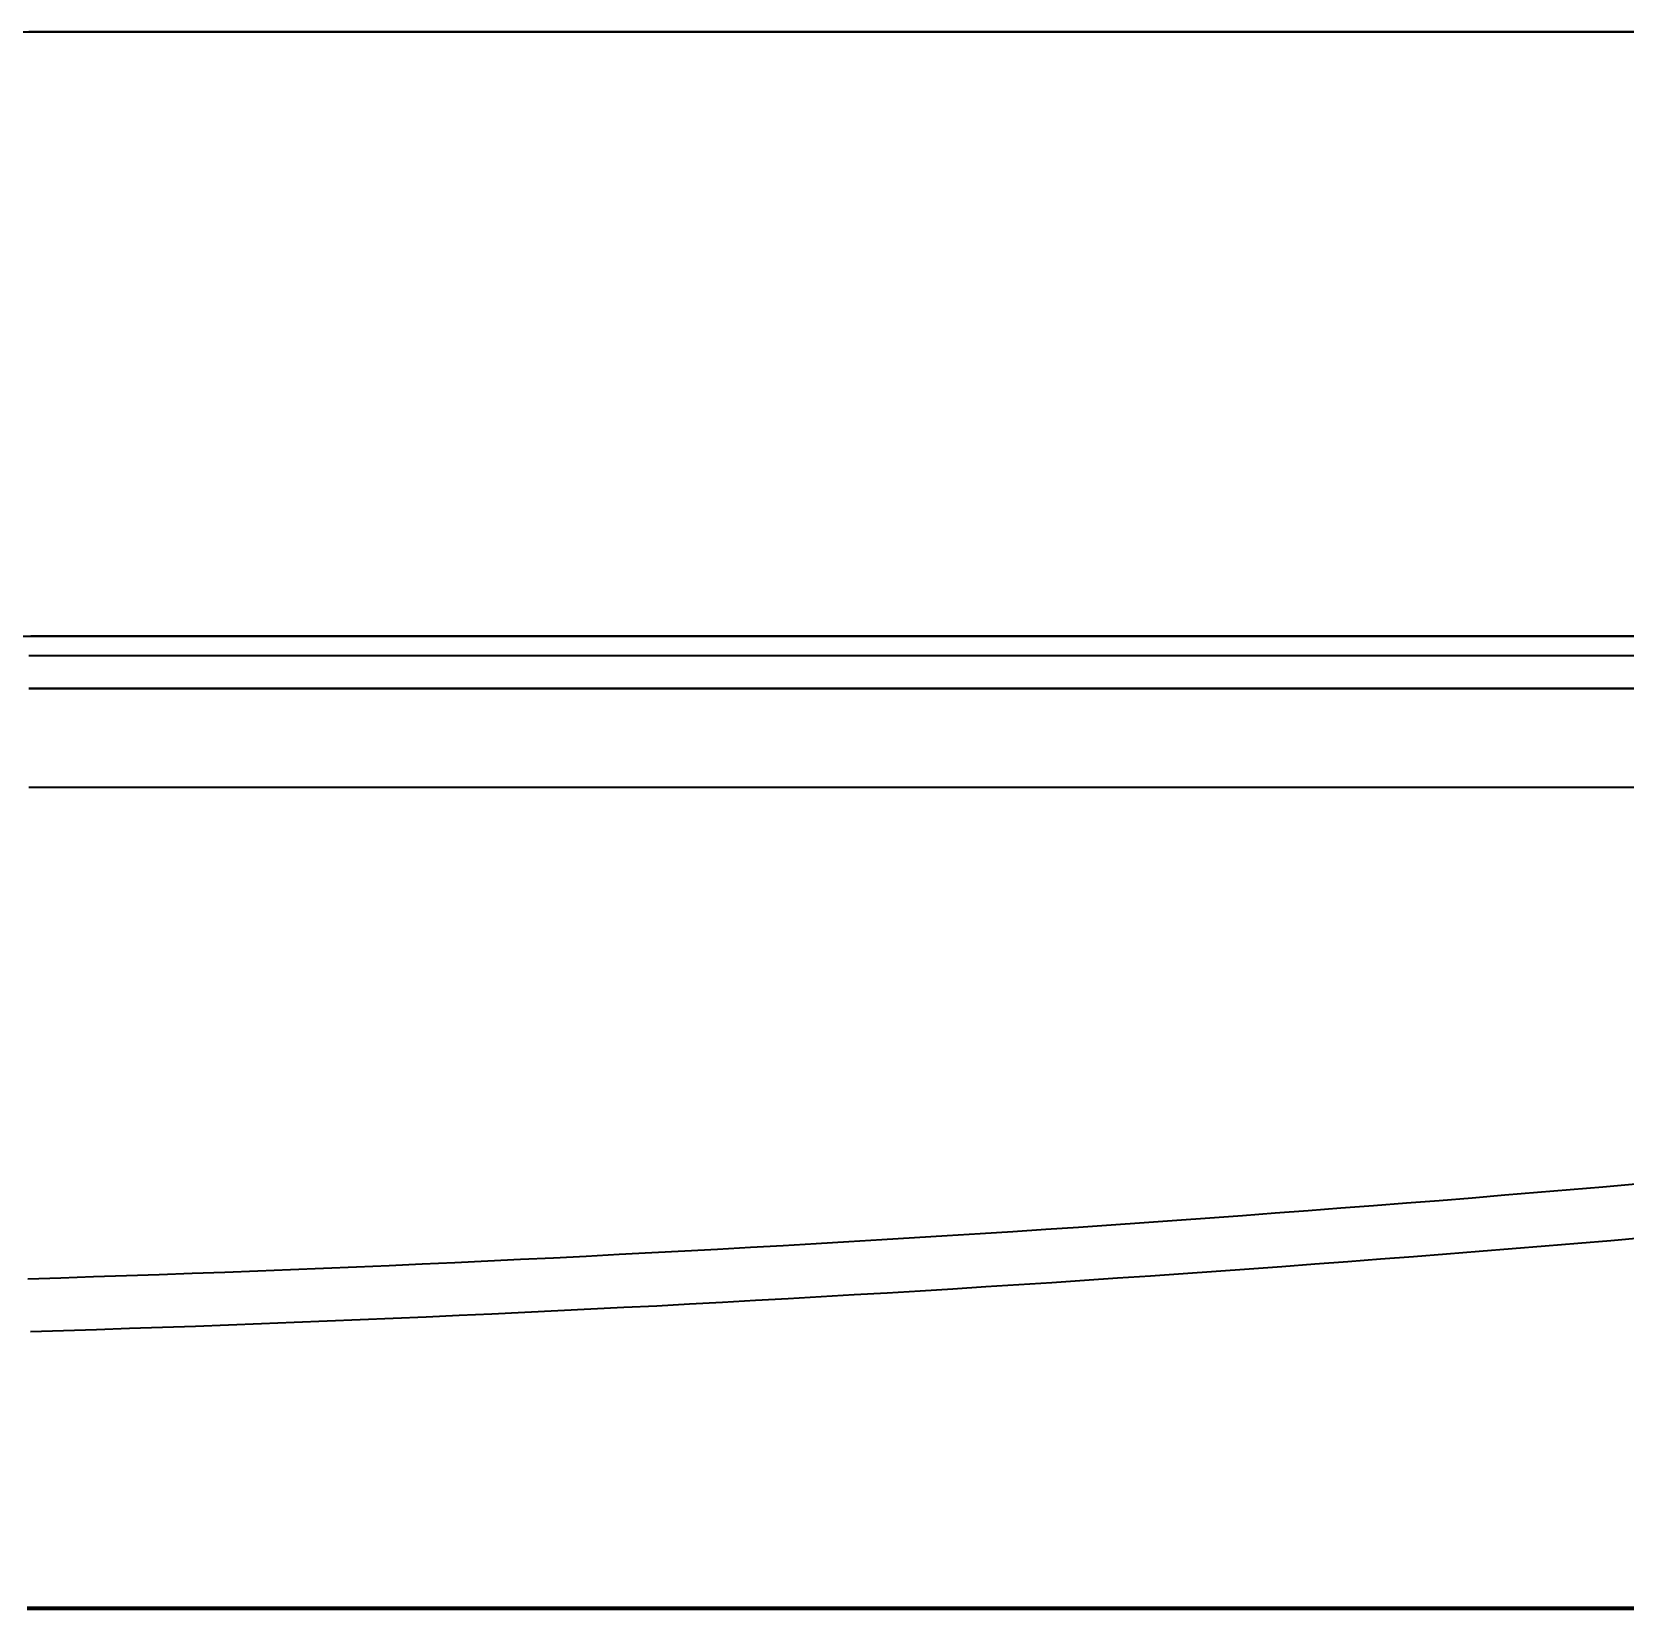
# Model space of a CAD drawing. Header units: millimetres. Extents: x 0 to 2382, y 0 to 420.
# Drawn here: x 323.2 to 335.33, y 167.83 to 179.83 of the extents above; entities that cross this region are included whole.
import ezdxf

# ---------------------------------------------------------------- set-up
doc = ezdxf.new("R2010")
doc.units = ezdxf.units.MM
doc.linetypes.add('IRAM-E-TRAZOS', pattern=[5, 4, -1])
doc.layers.add('01-VISIBLE', color=7, linetype='CONTINUOUS', lineweight=70)
doc.layers.add('02-OCULTA', color=4, linetype='IRAM-E-TRAZOS', lineweight=35)

msp = doc.modelspace()

# ---------------------------------------------------------------- linework, layer by layer
at = {"layer": '01-VISIBLE'}
msp.add_lwpolyline([(323.162, 167.828), (323.412, 167.828), (323.662, 167.828), (323.912, 167.828), (324.162, 167.828), (324.412, 167.828), (324.662, 167.828), (324.912, 167.828), (325.162, 167.828), (325.412, 167.828), (325.662, 167.828), (325.912, 167.828), (326.162, 167.828), (326.412, 167.828), (326.662, 167.828), (326.912, 167.828), (327.162, 167.828), (327.412, 167.828), (327.662, 167.828), (327.912, 167.828), (328.162, 167.828), (328.412, 167.828), (328.662, 167.828), (328.912, 167.828), (329.162, 167.828), (329.412, 167.828), (329.662, 167.828), (329.912, 167.828), (330.162, 167.828), (330.412, 167.828), (330.662, 167.828), (330.912, 167.828), (331.162, 167.828), (331.412, 167.828), (331.662, 167.828), (331.912, 167.828), (332.162, 167.828), (332.412, 167.828), (332.662, 167.828), (332.912, 167.828), (333.162, 167.828), (333.412, 167.828), (333.662, 167.828), (333.912, 167.828), (334.162, 167.828), (334.412, 167.828), (334.662, 167.828), (334.912, 167.828), (335.162, 167.828), (335.412, 167.828)], dxfattribs=at)
at = {"layer": '02-OCULTA'}
for points in [[(323.047, 179.828), (323.298, 179.828), (323.548, 179.828), (323.799, 179.828), (324.049, 179.828), (324.299, 179.828), (324.55, 179.828), (324.8, 179.828), (325.051, 179.828), (325.301, 179.828), (325.551, 179.828), (325.802, 179.828), (326.052, 179.828), (326.303, 179.828), (326.553, 179.828), (326.803, 179.828), (327.054, 179.828), (327.304, 179.828), (327.555, 179.828), (327.805, 179.828), (328.055, 179.828), (328.306, 179.828), (328.556, 179.828), (328.807, 179.828), (329.057, 179.828), (329.307, 179.828), (329.558, 179.828), (329.808, 179.828), (330.059, 179.828), (330.309, 179.828), (330.559, 179.828), (330.81, 179.828), (331.06, 179.828), (331.311, 179.828), (331.561, 179.828), (331.811, 179.828), (332.062, 179.828), (332.312, 179.828), (332.563, 179.828), (332.813, 179.828), (333.063, 179.828), (333.314, 179.828), (333.564, 179.828), (333.815, 179.828), (334.065, 179.828), (334.315, 179.828), (334.566, 179.828), (334.816, 179.828), (335.067, 179.828), (335.317, 179.828), (335.567, 179.828)], [(323.176, 179.828), (323.427, 179.828), (323.677, 179.828), (323.928, 179.828), (324.178, 179.828), (324.429, 179.828), (324.679, 179.828), (324.93, 179.828), (325.18, 179.828), (325.431, 179.828), (325.681, 179.828), (325.932, 179.828), (326.182, 179.828), (326.433, 179.828), (326.683, 179.828), (326.934, 179.828), (327.185, 179.828), (327.435, 179.828), (327.686, 179.828), (327.936, 179.828), (328.187, 179.828), (328.437, 179.828), (328.688, 179.828), (328.938, 179.828), (329.189, 179.828), (329.439, 179.828), (329.69, 179.828), (329.94, 179.828), (330.191, 179.828), (330.441, 179.828), (330.692, 179.828), (330.943, 179.828), (331.193, 179.828), (331.444, 179.828), (331.694, 179.828), (331.945, 179.828), (332.195, 179.828), (332.446, 179.828), (332.696, 179.828), (332.947, 179.828), (333.197, 179.828), (333.448, 179.828), (333.698, 179.828), (333.949, 179.828), (334.199, 179.828), (334.45, 179.828), (334.7, 179.828), (334.951, 179.828), (335.202, 179.828), (335.452, 179.828)], [(335.452, 179.828), (335.202, 179.828), (334.951, 179.828), (334.7, 179.828), (334.45, 179.828), (334.199, 179.828), (333.949, 179.828), (333.698, 179.828), (333.448, 179.828), (333.197, 179.828), (332.947, 179.828), (332.696, 179.828), (332.446, 179.828), (332.195, 179.828), (331.945, 179.828), (331.694, 179.828), (331.444, 179.828), (331.193, 179.828), (330.943, 179.828), (330.692, 179.828), (330.441, 179.828), (330.191, 179.828), (329.94, 179.828), (329.69, 179.828), (329.439, 179.828), (329.189, 179.828), (328.938, 179.828), (328.688, 179.828), (328.437, 179.828), (328.187, 179.828), (327.936, 179.828), (327.686, 179.828), (327.435, 179.828), (327.185, 179.828), (326.934, 179.828), (326.683, 179.828), (326.433, 179.828), (326.182, 179.828), (325.932, 179.828), (325.681, 179.828), (325.431, 179.828), (325.18, 179.828), (324.93, 179.828), (324.679, 179.828), (324.429, 179.828), (324.178, 179.828), (323.928, 179.828), (323.677, 179.828), (323.427, 179.828), (323.176, 179.828)], [(335.493, 179.828), (335.242, 179.828), (334.991, 179.828), (334.74, 179.828), (334.489, 179.828), (334.238, 179.828), (333.987, 179.828), (333.736, 179.828), (333.485, 179.828), (333.234, 179.828), (332.983, 179.828), (332.732, 179.828), (332.48, 179.828), (332.229, 179.828), (331.978, 179.828), (331.727, 179.828), (331.476, 179.828), (331.225, 179.828), (330.974, 179.828), (330.723, 179.828), (330.472, 179.828), (330.221, 179.828), (329.97, 179.828), (329.719, 179.828), (329.468, 179.828), (329.217, 179.828), (328.965, 179.828), (328.714, 179.828), (328.463, 179.828), (328.212, 179.828), (327.961, 179.828), (327.71, 179.828), (327.459, 179.828), (327.208, 179.828), (326.957, 179.828), (326.706, 179.828), (326.455, 179.828), (326.204, 179.828), (325.953, 179.828), (325.701, 179.828), (325.45, 179.828), (325.199, 179.828), (324.948, 179.828), (324.697, 179.828), (324.446, 179.828), (324.195, 179.828), (323.944, 179.828), (323.693, 179.828), (323.442, 179.828), (323.191, 179.828)], [(323.047, 175.228), (323.298, 175.228), (323.548, 175.228), (323.799, 175.228), (324.049, 175.228), (324.299, 175.228), (324.55, 175.228), (324.8, 175.228), (325.051, 175.228), (325.301, 175.228), (325.551, 175.228), (325.802, 175.228), (326.052, 175.228), (326.303, 175.228), (326.553, 175.228), (326.803, 175.228), (327.054, 175.228), (327.304, 175.228), (327.555, 175.228), (327.805, 175.228), (328.055, 175.228), (328.306, 175.228), (328.556, 175.228), (328.807, 175.228), (329.057, 175.228), (329.307, 175.228), (329.558, 175.228), (329.808, 175.228), (330.059, 175.228), (330.309, 175.228), (330.559, 175.228), (330.81, 175.228), (331.06, 175.228), (331.311, 175.228), (331.561, 175.228), (331.811, 175.228), (332.062, 175.228), (332.312, 175.228), (332.563, 175.228), (332.813, 175.228), (333.063, 175.228), (333.314, 175.228), (333.564, 175.228), (333.815, 175.228), (334.065, 175.228), (334.315, 175.228), (334.566, 175.228), (334.816, 175.228), (335.067, 175.228), (335.317, 175.228), (335.567, 175.228)], [(335.493, 175.228), (335.242, 175.228), (334.991, 175.228), (334.74, 175.228), (334.489, 175.228), (334.238, 175.228), (333.987, 175.228), (333.736, 175.228), (333.485, 175.228), (333.234, 175.228), (332.983, 175.228), (332.732, 175.228), (332.48, 175.228), (332.229, 175.228), (331.978, 175.228), (331.727, 175.228), (331.476, 175.228), (331.225, 175.228), (330.974, 175.228), (330.723, 175.228), (330.472, 175.228), (330.221, 175.228), (329.97, 175.228), (329.719, 175.228), (329.468, 175.228), (329.217, 175.228), (328.965, 175.228), (328.714, 175.228), (328.463, 175.228), (328.212, 175.228), (327.961, 175.228), (327.71, 175.228), (327.459, 175.228), (327.208, 175.228), (326.957, 175.228), (326.706, 175.228), (326.455, 175.228), (326.204, 175.228), (325.953, 175.228), (325.701, 175.228), (325.45, 175.228), (325.199, 175.228), (324.948, 175.228), (324.697, 175.228), (324.446, 175.228), (324.195, 175.228), (323.944, 175.228), (323.693, 175.228), (323.442, 175.228), (323.191, 175.228)], [(335.452, 175.078), (335.202, 175.078), (334.951, 175.078), (334.7, 175.078), (334.45, 175.078), (334.199, 175.078), (333.949, 175.078), (333.698, 175.078), (333.448, 175.078), (333.197, 175.078), (332.947, 175.078), (332.696, 175.078), (332.446, 175.078), (332.195, 175.078), (331.945, 175.078), (331.694, 175.078), (331.444, 175.078), (331.193, 175.078), (330.943, 175.078), (330.692, 175.078), (330.441, 175.078), (330.191, 175.078), (329.94, 175.078), (329.69, 175.078), (329.439, 175.078), (329.189, 175.078), (328.938, 175.078), (328.688, 175.078), (328.437, 175.078), (328.187, 175.078), (327.936, 175.078), (327.686, 175.078), (327.435, 175.078), (327.185, 175.078), (326.934, 175.078), (326.683, 175.078), (326.433, 175.078), (326.182, 175.078), (325.932, 175.078), (325.681, 175.078), (325.431, 175.078), (325.18, 175.078), (324.93, 175.078), (324.679, 175.078), (324.429, 175.078), (324.178, 175.078), (323.928, 175.078), (323.677, 175.078), (323.427, 175.078), (323.176, 175.078)], [(335.452, 175.078), (335.202, 175.078), (334.951, 175.078), (334.7, 175.078), (334.45, 175.078), (334.199, 175.078), (333.949, 175.078), (333.698, 175.078), (333.448, 175.078), (333.197, 175.078), (332.947, 175.078), (332.696, 175.078), (332.446, 175.078), (332.195, 175.078), (331.945, 175.078), (331.694, 175.078), (331.444, 175.078), (331.193, 175.078), (330.943, 175.078), (330.692, 175.078), (330.441, 175.078), (330.191, 175.078), (329.94, 175.078), (329.69, 175.078), (329.439, 175.078), (329.189, 175.078), (328.938, 175.078), (328.688, 175.078), (328.437, 175.078), (328.187, 175.078), (327.936, 175.078), (327.686, 175.078), (327.435, 175.078), (327.185, 175.078), (326.934, 175.078), (326.683, 175.078), (326.433, 175.078), (326.182, 175.078), (325.932, 175.078), (325.681, 175.078), (325.431, 175.078), (325.18, 175.078), (324.93, 175.078), (324.679, 175.078), (324.429, 175.078), (324.178, 175.078), (323.928, 175.078), (323.677, 175.078), (323.427, 175.078), (323.176, 175.078)], [(323.176, 174.828), (323.427, 174.828), (323.677, 174.828), (323.928, 174.828), (324.178, 174.828), (324.429, 174.828), (324.679, 174.828), (324.93, 174.828), (325.18, 174.828), (325.431, 174.828), (325.681, 174.828), (325.932, 174.828), (326.182, 174.828), (326.433, 174.828), (326.683, 174.828), (326.934, 174.828), (327.185, 174.828), (327.435, 174.828), (327.686, 174.828), (327.936, 174.828), (328.187, 174.828), (328.437, 174.828), (328.688, 174.828), (328.938, 174.828), (329.189, 174.828), (329.439, 174.828), (329.69, 174.828), (329.94, 174.828), (330.191, 174.828), (330.441, 174.828), (330.692, 174.828), (330.943, 174.828), (331.193, 174.828), (331.444, 174.828), (331.694, 174.828), (331.945, 174.828), (332.195, 174.828), (332.446, 174.828), (332.696, 174.828), (332.947, 174.828), (333.197, 174.828), (333.448, 174.828), (333.698, 174.828), (333.949, 174.828), (334.199, 174.828), (334.45, 174.828), (334.7, 174.828), (334.951, 174.828), (335.202, 174.828), (335.452, 174.828)], [(335.452, 174.828), (335.202, 174.828), (334.951, 174.828), (334.7, 174.828), (334.45, 174.828), (334.199, 174.828), (333.949, 174.828), (333.698, 174.828), (333.448, 174.828), (333.197, 174.828), (332.947, 174.828), (332.696, 174.828), (332.446, 174.828), (332.195, 174.828), (331.945, 174.828), (331.694, 174.828), (331.444, 174.828), (331.193, 174.828), (330.943, 174.828), (330.692, 174.828), (330.441, 174.828), (330.191, 174.828), (329.94, 174.828), (329.69, 174.828), (329.439, 174.828), (329.189, 174.828), (328.938, 174.828), (328.688, 174.828), (328.437, 174.828), (328.187, 174.828), (327.936, 174.828), (327.686, 174.828), (327.435, 174.828), (327.185, 174.828), (326.934, 174.828), (326.683, 174.828), (326.433, 174.828), (326.182, 174.828), (325.932, 174.828), (325.681, 174.828), (325.431, 174.828), (325.18, 174.828), (324.93, 174.828), (324.679, 174.828), (324.429, 174.828), (324.178, 174.828), (323.928, 174.828), (323.677, 174.828), (323.427, 174.828), (323.176, 174.828)], [(323.176, 174.078), (323.427, 174.078), (323.677, 174.078), (323.928, 174.078), (324.178, 174.078), (324.429, 174.078), (324.679, 174.078), (324.93, 174.078), (325.18, 174.078), (325.431, 174.078), (325.681, 174.078), (325.932, 174.078), (326.182, 174.078), (326.433, 174.078), (326.683, 174.078), (326.934, 174.078), (327.185, 174.078), (327.435, 174.078), (327.686, 174.078), (327.936, 174.078), (328.187, 174.078), (328.437, 174.078), (328.688, 174.078), (328.938, 174.078), (329.189, 174.078), (329.439, 174.078), (329.69, 174.078), (329.94, 174.078), (330.191, 174.078), (330.441, 174.078), (330.692, 174.078), (330.943, 174.078), (331.193, 174.078), (331.444, 174.078), (331.694, 174.078), (331.945, 174.078), (332.195, 174.078), (332.446, 174.078), (332.696, 174.078), (332.947, 174.078), (333.197, 174.078), (333.448, 174.078), (333.698, 174.078), (333.949, 174.078), (334.199, 174.078), (334.45, 174.078), (334.7, 174.078), (334.951, 174.078), (335.202, 174.078), (335.452, 174.078)], [(323.176, 174.078), (323.427, 174.078), (323.677, 174.078), (323.928, 174.078), (324.178, 174.078), (324.429, 174.078), (324.679, 174.078), (324.93, 174.078), (325.18, 174.078), (325.431, 174.078), (325.681, 174.078), (325.932, 174.078), (326.182, 174.078), (326.433, 174.078), (326.683, 174.078), (326.934, 174.078), (327.185, 174.078), (327.435, 174.078), (327.686, 174.078), (327.936, 174.078), (328.187, 174.078), (328.437, 174.078), (328.688, 174.078), (328.938, 174.078), (329.189, 174.078), (329.439, 174.078), (329.69, 174.078), (329.94, 174.078), (330.191, 174.078), (330.441, 174.078), (330.692, 174.078), (330.943, 174.078), (331.193, 174.078), (331.444, 174.078), (331.694, 174.078), (331.945, 174.078), (332.195, 174.078), (332.446, 174.078), (332.696, 174.078), (332.947, 174.078), (333.197, 174.078), (333.448, 174.078), (333.698, 174.078), (333.949, 174.078), (334.199, 174.078), (334.45, 174.078), (334.7, 174.078), (334.951, 174.078), (335.202, 174.078), (335.452, 174.078)], [(335.41, 171.056), (335.16, 171.034), (334.911, 171.013), (334.662, 170.992), (334.412, 170.971), (334.163, 170.95), (333.913, 170.93), (333.664, 170.91), (333.414, 170.891), (333.165, 170.872), (332.915, 170.853), (332.665, 170.834), (332.416, 170.815), (332.166, 170.797), (331.917, 170.779), (331.667, 170.762), (331.417, 170.744), (331.168, 170.727), (330.918, 170.711), (330.668, 170.694), (330.418, 170.678), (330.168, 170.662), (329.919, 170.646), (329.669, 170.631), (329.419, 170.616), (329.169, 170.601), (328.919, 170.587), (328.669, 170.573), (328.42, 170.559), (328.17, 170.545), (327.92, 170.532), (327.67, 170.519), (327.42, 170.506), (327.17, 170.493), (326.92, 170.481), (326.67, 170.469), (326.42, 170.458), (326.17, 170.446), (325.92, 170.435), (325.67, 170.425), (325.42, 170.414), (325.169, 170.404), (324.919, 170.394), (324.669, 170.384), (324.419, 170.375), (324.169, 170.366), (323.919, 170.357), (323.669, 170.349), (323.419, 170.341), (323.168, 170.333)], [(335.469, 170.647), (335.219, 170.625), (334.969, 170.604), (334.719, 170.583), (334.469, 170.563), (334.218, 170.543), (333.968, 170.523), (333.718, 170.503), (333.467, 170.484), (333.217, 170.465), (332.967, 170.446), (332.716, 170.427), (332.466, 170.409), (332.215, 170.391), (331.965, 170.373), (331.715, 170.356), (331.464, 170.339), (331.214, 170.322), (330.963, 170.305), (330.713, 170.289), (330.462, 170.273), (330.211, 170.257), (329.961, 170.242), (329.71, 170.227), (329.46, 170.212), (329.209, 170.197), (328.958, 170.183), (328.708, 170.169), (328.457, 170.155), (328.206, 170.142), (327.956, 170.128), (327.705, 170.116), (327.454, 170.103), (327.203, 170.091), (326.952, 170.079), (326.702, 170.067), (326.451, 170.055), (326.2, 170.044), (325.949, 170.033), (325.698, 170.022), (325.448, 170.012), (325.197, 170.002), (324.946, 169.992), (324.695, 169.983), (324.444, 169.973), (324.193, 169.965), (323.942, 169.956), (323.691, 169.948), (323.44, 169.939), (323.189, 169.932)], [(323.176, 167.828), (323.427, 167.828), (323.677, 167.828), (323.928, 167.828), (324.178, 167.828), (324.429, 167.828), (324.679, 167.828), (324.93, 167.828), (325.18, 167.828), (325.431, 167.828), (325.681, 167.828), (325.932, 167.828), (326.182, 167.828), (326.433, 167.828), (326.683, 167.828), (326.934, 167.828), (327.185, 167.828), (327.435, 167.828), (327.686, 167.828), (327.936, 167.828), (328.187, 167.828), (328.437, 167.828), (328.688, 167.828), (328.938, 167.828), (329.189, 167.828), (329.439, 167.828), (329.69, 167.828), (329.94, 167.828), (330.191, 167.828), (330.441, 167.828), (330.692, 167.828), (330.943, 167.828), (331.193, 167.828), (331.444, 167.828), (331.694, 167.828), (331.945, 167.828), (332.195, 167.828), (332.446, 167.828), (332.696, 167.828), (332.947, 167.828), (333.197, 167.828), (333.448, 167.828), (333.698, 167.828), (333.949, 167.828), (334.199, 167.828), (334.45, 167.828), (334.7, 167.828), (334.951, 167.828), (335.202, 167.828), (335.452, 167.828)], [(335.452, 167.828), (335.202, 167.828), (334.951, 167.828), (334.7, 167.828), (334.45, 167.828), (334.199, 167.828), (333.949, 167.828), (333.698, 167.828), (333.448, 167.828), (333.197, 167.828), (332.947, 167.828), (332.696, 167.828), (332.446, 167.828), (332.195, 167.828), (331.945, 167.828), (331.694, 167.828), (331.444, 167.828), (331.193, 167.828), (330.943, 167.828), (330.692, 167.828), (330.441, 167.828), (330.191, 167.828), (329.94, 167.828), (329.69, 167.828), (329.439, 167.828), (329.189, 167.828), (328.938, 167.828), (328.688, 167.828), (328.437, 167.828), (328.187, 167.828), (327.936, 167.828), (327.686, 167.828), (327.435, 167.828), (327.185, 167.828), (326.934, 167.828), (326.683, 167.828), (326.433, 167.828), (326.182, 167.828), (325.932, 167.828), (325.681, 167.828), (325.431, 167.828), (325.18, 167.828), (324.93, 167.828), (324.679, 167.828), (324.429, 167.828), (324.178, 167.828), (323.928, 167.828), (323.677, 167.828), (323.427, 167.828), (323.176, 167.828)], [(335.512, 167.828), (335.261, 167.828), (335.01, 167.828), (334.758, 167.828), (334.507, 167.828), (334.256, 167.828), (334.004, 167.828), (333.753, 167.828), (333.502, 167.828), (333.25, 167.828), (332.999, 167.828), (332.748, 167.828), (332.496, 167.828), (332.245, 167.828), (331.994, 167.828), (331.742, 167.828), (331.491, 167.828), (331.24, 167.828), (330.988, 167.828), (330.737, 167.828), (330.486, 167.828), (330.234, 167.828), (329.983, 167.828), (329.732, 167.828), (329.48, 167.828), (329.229, 167.828), (328.978, 167.828), (328.726, 167.828), (328.475, 167.828), (328.224, 167.828), (327.973, 167.828), (327.721, 167.828), (327.47, 167.828), (327.219, 167.828), (326.967, 167.828), (326.716, 167.828), (326.465, 167.828), (326.213, 167.828), (325.962, 167.828), (325.711, 167.828), (325.459, 167.828), (325.208, 167.828), (324.957, 167.828), (324.705, 167.828), (324.454, 167.828), (324.203, 167.828), (323.951, 167.828), (323.7, 167.828), (323.449, 167.828), (323.197, 167.828)]]:
    msp.add_lwpolyline(points, dxfattribs=at)

doc.saveas('drawing.dxf')
